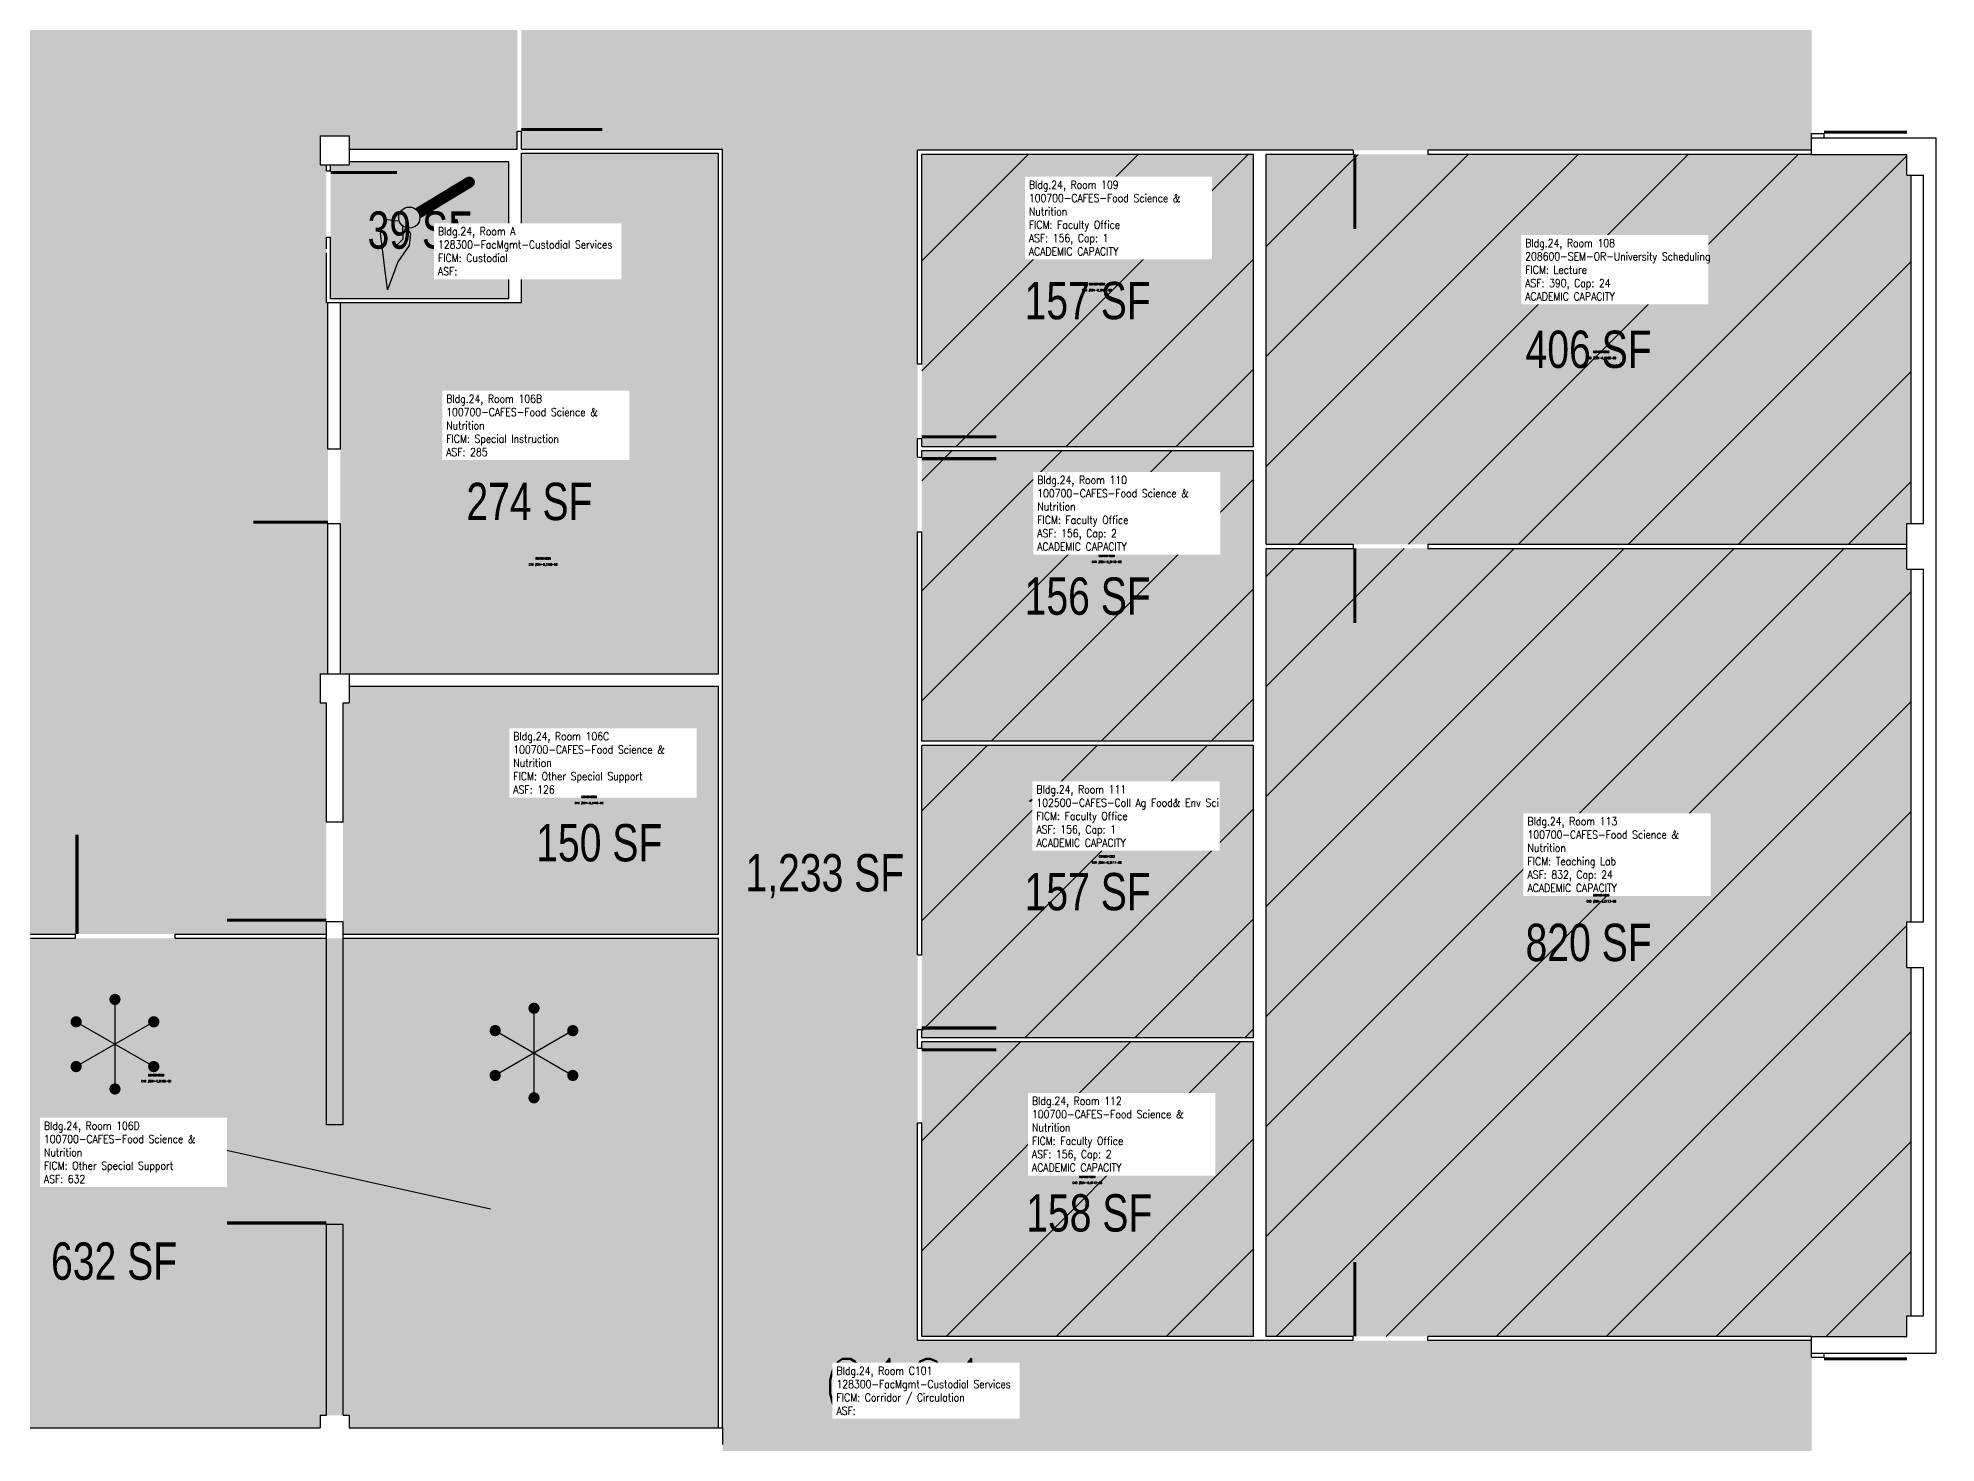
# Model space of a CAD drawing. Header units: inches. Extents: x -381 to 1674, y -222 to 2940.
# Drawn here: x 633 to 1548, y 1497 to 2174 of the extents above; entities that cross this region are included whole.
import ezdxf
from ezdxf.enums import TextEntityAlignment as Align

# ---------------------------------------------------------------- set-up
doc = ezdxf.new("R2010")
doc.units = ezdxf.units.IN
doc.header["$LTSCALE"] = 10
doc.header["$MEASUREMENT"] = 0
doc.layers.get('0').update_dxf_attribs({"linetype": 'CONTINUOUS'})
for name, color, linetype in [('A-DOOR', 2, 'CONTINUOUS'), ('A-IDEN-CNUM', 7, 'CONTINUOUS'), ('A-IDEN-ICON', 4, 'CONTINUOUS'), ('A-IDEN-RNUM', 7, 'CONTINUOUS'), ('A-IDEN-SNUM', 4, 'CONTINUOUS'), ('A-IDEN-VNUM', 4, 'CONTINUOUS'), ('A-WALL', 5, 'CONTINUOUS'), ('AREA-TEXT', 3, 'CONTINUOUS'), ('Rooms-Capacity', 4, 'CONTINUOUS'), ('Rooms-Category-Color', 7, 'CONTINUOUS'), ('Rooms-College-Color', 7, 'CONTINUOUS'), ('Rooms-Department-Color', 7, 'CONTINUOUS'), ('Rooms-Division-Color', 7, 'CONTINUOUS'), ('Rooms-Information', 7, 'CONTINUOUS')]:
    doc.layers.add(name, color=color, linetype=linetype)
doc.styles.add('AREA', font='arial.ttf', dxfattribs={"width": 0.75, "height": 18})
doc.styles.add('ROOMSNUMBER', font='txt.shx', dxfattribs={"height": 0.03})
doc.styles.add('ROOMVNUMBER', font='simplex.shx', dxfattribs={"width": 0.85})

# ---------------------------------------------------------------- blocks, each defined once
blk = doc.blocks.new('CPREF')
at = {"color": 0, "linetype": 'ByBlock'}
for p, q in [((-0.025, 0.052), (0.035, -0.052)), ((-0.025, -0.052), (0.035, 0.052)), ((-0.055, 0), (0.065, 0))]:
    blk.add_line(p, q, dxfattribs=at)
at = {"color": 0, "linetype": 'ByBlock', "const_width": 0.0075}
for points in [[(-0.0269, 0.0487, 1), (-0.0231, 0.0552, 1)], [(0.0331, 0.0487, 1), (0.0369, 0.0552, 1)], [(-0.0569, -0.0032, 1), (-0.0531, 0.0032, 1)], [(0.0631, -0.0032, 1), (0.0669, 0.0032, 1)], [(-0.0269, -0.0552, 1), (-0.0231, -0.0487, 1)], [(0.0331, -0.0552, 1), (0.0369, -0.0487, 1)]]:
    blk.add_lwpolyline(points, format="xyb", close=True, dxfattribs=at)
blk = doc.blocks.new('CPCUST')
at = {"color": 0, "linetype": 'ByBlock'}
for p, q in [((0.0171, -0.0639), (0.02, -0.0466)), ((0.0262, -0.0408), (0.0446, -0.0406)), ((0.0297, -0.0341), (0.0376, -0.0302)), ((0.0376, -0.0302), (0.0533, -0.0324)), ((0.0446, -0.0406), (0.0543, -0.0505)), ((0.0533, -0.0324), (0.0745, -0.0479)), ((0.0745, -0.0479), (0.1117, -0.0625)), ((0.0358, -0.0705), (0.0171, -0.0639)), ((0.1117, -0.0625), (0.0358, -0.0705))]:
    blk.add_line(p, q, dxfattribs=at)
at = {"color": 0, "linetype": 'ByBlock', "const_width": 0.0075}
blk.add_lwpolyline([(-0.0332, 0.0481, 1), (-0.0268, 0.0519, 1)], format="xyb", close=True, dxfattribs=at)
at = {"color": 0, "linetype": 'ByBlock', "const_width": 0.015}
blk.add_lwpolyline([(-0.03, 0.05), (0.01, -0.0193)], dxfattribs=at)
at = {"color": 0, "linetype": 'ByBlock'}
blk.add_circle((0.0158, -0.0313), 0.0141, dxfattribs=at)

msp = doc.modelspace()

# ---------------------------------------------------------------- hatches: boundary and pattern name
at = {"layer": 'Rooms-Capacity'}
h = msp.add_hatch(dxfattribs=at)
h.set_pattern_fill('ANSI31', color=256, scale=300, style=0)
h.paths.add_polyline_path([(1059, 1977), (1059, 1981), (1059, 2017), (1059, 2118), (1219, 2118), (1219, 1977)])
h = msp.add_hatch(dxfattribs=at)
h.set_pattern_fill('ANSI31', color=256, scale=300, style=0)
h.paths.add_polyline_path([(1534, 2118), (1488, 2118), (1303, 2118), (1267, 2118), (1225, 2118), (1225, 1930), (1267, 1930), (1303, 1930), (1534, 1930), (1534, 1940), (1536, 1940), (1536, 2108), (1534, 2108)])
h = msp.add_hatch(dxfattribs=at)
h.set_pattern_fill('ANSI31', color=256, scale=300, style=0)
h.paths.add_polyline_path([(1059, 1936), (1059, 1835), (1219, 1835), (1219, 1975), (1059, 1975), (1059, 1972)])
h = msp.add_hatch(dxfattribs=at)
h.set_pattern_fill('ANSI31', color=256, scale=300, style=0)
h.paths.add_polyline_path([(1267, 1548), (1225, 1548), (1225, 1928), (1267, 1928), (1303, 1928), (1534, 1928), (1534, 1918), (1536, 1918), (1536, 1748), (1534, 1748), (1534, 1726), (1536, 1726), (1536, 1558), (1534, 1558), (1534, 1548), (1488, 1548), (1303, 1548)])
h = msp.add_hatch(dxfattribs=at)
h.set_pattern_fill('ANSI31', color=256, scale=300, style=0)
h.paths.add_polyline_path([(1059, 1732), (1059, 1696), (1059, 1692), (1219, 1692), (1219, 1833), (1059, 1833)])
h = msp.add_hatch(dxfattribs=at)
h.set_pattern_fill('ANSI31', color=256, scale=300, style=0)
h.paths.add_polyline_path([(1059, 1651), (1059, 1687), (1059, 1690), (1219, 1690), (1219, 1548), (1059, 1548)])
at = {"layer": 'Rooms-Category-Color', "true_color": 0xe3f498}
for points in [[(102, 1915), (102, 1863), (110, 1863), (110, 1841), (102, 1841), (102, 1742), (345, 1742), (393, 1742), (460, 1742), (508, 1742), (573, 1742), (651, 1742), (699, 1742), (772, 1742), (772, 1748), (772, 1796), (772, 1802), (772, 1853.5), (769, 1853.5), (769, 1867.5), (772.74, 1867.5), (772.74, 2046.5), (772, 2046.5), (772, 2110), (772, 2113), (769, 2113), (769, 2127), (783, 2127), (783, 2120.5), (864, 2120.5), (863.97, 2230.03), (731.97, 2230.03), (695.97, 2230.03), (658.09, 2230.03), (658.09, 2446), (658.09, 2570.5), (781.97, 2570.5), (817.97, 2570.5), (863.97, 2570.5), (864, 2703), (769, 2703), (673, 2703), (637, 2703), (588, 2703), (546, 2703), (435, 2703), (399, 2703), (110, 2703), (110, 2687), (102, 2687), (102, 2506), (110, 2506), (110, 2484), (102, 2484), (102, 2311), (110, 2311), (110, 2292), (110, 2058), (110, 2036), (102, 2036)], [(778.74, 1939.87), (778.74, 1975.87), (778.74, 2046.5), (866, 2046.5), (866, 2118.5), (961, 2118.5), (961, 1867.5), (783, 1867.5), (778.74, 1868.14), (783, 1867.5), (778.74, 1868.14)], [(1267, 1548), (1225, 1548), (1225, 1928), (1267, 1928), (1303, 1928), (1534, 1928), (1534, 1918), (1536, 1918), (1536, 1748), (1534, 1748), (1534, 1726), (1536, 1726), (1536, 1558), (1534, 1558), (1534, 1548), (1488, 1548), (1303, 1548)], [(780, 1748), (780, 1796), (780, 1853.5), (783, 1853.5), (783, 1861.5), (961, 1861.5), (961, 1742), (780, 1742)], [(651, 1740), (699, 1740), (961, 1740), (961, 1504), (783, 1504), (783, 1510), (769, 1510), (769, 1504), (575, 1504), (575, 1740)]]:
    msp.add_hatch(color=61, dxfattribs=at).paths.add_polyline_path(points)
at = {"layer": 'Rooms-Category-Color', "true_color": 0xadadad}
for points in [[(1057, 1651), (1057, 1687), (1057, 1696), (1057, 1732), (1057, 1936), (1057, 1972), (1057, 1981), (1057, 2017), (1057, 2120), (1267, 2120), (1303, 2120), (1488, 2120), (1488, 2216), (1099, 2216), (1063, 2216), (866, 2216), (866, 2120.5), (963, 2120.5), (963, 1504), (963, 1306), (1057, 1306), (1057, 1315), (1057, 1347), (1057, 1450), (1213, 1450), (1245, 1450), (1373, 1450), (1405, 1450), (1488, 1450), (1488, 1546), (1303, 1546), (1267, 1546), (1057, 1546)], [(774, 2113), (783, 2113), (783, 2114.5), (860, 2114.5), (860, 2048.5), (774, 2048.5), (774, 2078), (774, 2110)]]:
    msp.add_hatch(color=253, dxfattribs=at).paths.add_polyline_path(points)
at = {"layer": 'Rooms-Category-Color', "true_color": 0xfa9ba3}
for points in [[(1059, 1977), (1059, 1981), (1059, 2017), (1059, 2118), (1219, 2118), (1219, 1977)], [(1059, 1936), (1059, 1835), (1219, 1835), (1219, 1975), (1059, 1975), (1059, 1972)], [(1059, 1732), (1059, 1696), (1059, 1692), (1219, 1692), (1219, 1833), (1059, 1833)], [(1059, 1651), (1059, 1687), (1059, 1690), (1219, 1690), (1219, 1548), (1059, 1548)]]:
    msp.add_hatch(color=241, dxfattribs=at).paths.add_polyline_path(points)
at = {"layer": 'Rooms-Category-Color', "true_color": 0xffff64}
msp.add_hatch(color=51, dxfattribs=at).paths.add_polyline_path([(1534, 2118), (1488, 2118), (1303, 2118), (1267, 2118), (1225, 2118), (1225, 1930), (1267, 1930), (1303, 1930), (1534, 1930), (1534, 1940), (1536, 1940), (1536, 2108), (1534, 2108)])
at = {"layer": 'Rooms-College-Color', "true_color": 0xe3c5e1}
for points in [[(102, 1915), (102, 1863), (110, 1863), (110, 1841), (102, 1841), (102, 1742), (345, 1742), (393, 1742), (460, 1742), (508, 1742), (573, 1742), (651, 1742), (699, 1742), (772, 1742), (772, 1748), (772, 1796), (772, 1802), (772, 1853.5), (769, 1853.5), (769, 1867.5), (772.74, 1867.5), (772.74, 2046.5), (772, 2046.5), (772, 2110), (772, 2113), (769, 2113), (769, 2127), (783, 2127), (783, 2120.5), (864, 2120.5), (863.97, 2230.03), (731.97, 2230.03), (695.97, 2230.03), (658.09, 2230.03), (658.09, 2446), (658.09, 2570.5), (781.97, 2570.5), (817.97, 2570.5), (863.97, 2570.5), (864, 2703), (769, 2703), (673, 2703), (637, 2703), (588, 2703), (546, 2703), (435, 2703), (399, 2703), (110, 2703), (110, 2687), (102, 2687), (102, 2506), (110, 2506), (110, 2484), (102, 2484), (102, 2311), (110, 2311), (110, 2292), (110, 2058), (110, 2036), (102, 2036)], [(778.74, 1939.87), (778.74, 1975.87), (778.74, 2046.5), (866, 2046.5), (866, 2118.5), (961, 2118.5), (961, 1867.5), (783, 1867.5), (778.74, 1868.14), (783, 1867.5), (778.74, 1868.14)], [(1059, 1977), (1059, 1981), (1059, 2017), (1059, 2118), (1219, 2118), (1219, 1977)], [(1059, 1936), (1059, 1835), (1219, 1835), (1219, 1975), (1059, 1975), (1059, 1972)], [(1267, 1548), (1225, 1548), (1225, 1928), (1267, 1928), (1303, 1928), (1534, 1928), (1534, 1918), (1536, 1918), (1536, 1748), (1534, 1748), (1534, 1726), (1536, 1726), (1536, 1558), (1534, 1558), (1534, 1548), (1488, 1548), (1303, 1548)], [(780, 1748), (780, 1796), (780, 1853.5), (783, 1853.5), (783, 1861.5), (961, 1861.5), (961, 1742), (780, 1742)], [(1059, 1732), (1059, 1696), (1059, 1692), (1219, 1692), (1219, 1833), (1059, 1833)], [(651, 1740), (699, 1740), (961, 1740), (961, 1504), (783, 1504), (783, 1510), (769, 1510), (769, 1504), (575, 1504), (575, 1740)], [(1059, 1651), (1059, 1687), (1059, 1690), (1219, 1690), (1219, 1548), (1059, 1548)]]:
    msp.add_hatch(color=254, dxfattribs=at).paths.add_polyline_path(points)
at = {"layer": 'Rooms-College-Color', "true_color": 0xadadad}
for points in [[(1057, 1651), (1057, 1687), (1057, 1696), (1057, 1732), (1057, 1936), (1057, 1972), (1057, 1981), (1057, 2017), (1057, 2120), (1267, 2120), (1303, 2120), (1488, 2120), (1488, 2216), (1099, 2216), (1063, 2216), (866, 2216), (866, 2120.5), (963, 2120.5), (963, 1504), (963, 1306), (1057, 1306), (1057, 1315), (1057, 1347), (1057, 1450), (1213, 1450), (1245, 1450), (1373, 1450), (1405, 1450), (1488, 1450), (1488, 1546), (1303, 1546), (1267, 1546), (1057, 1546)], [(774, 2113), (783, 2113), (783, 2114.5), (860, 2114.5), (860, 2048.5), (774, 2048.5), (774, 2078), (774, 2110)]]:
    msp.add_hatch(color=253, dxfattribs=at).paths.add_polyline_path(points)
at = {"layer": 'Rooms-College-Color', "true_color": 0xffff64}
msp.add_hatch(color=51, dxfattribs=at).paths.add_polyline_path([(1534, 2118), (1488, 2118), (1303, 2118), (1267, 2118), (1225, 2118), (1225, 1930), (1267, 1930), (1303, 1930), (1534, 1930), (1534, 1940), (1536, 1940), (1536, 2108), (1534, 2108)])
at = {"layer": 'Rooms-Department-Color', "true_color": 0xe3c5e1}
for points in [[(102, 1915), (102, 1863), (110, 1863), (110, 1841), (102, 1841), (102, 1742), (345, 1742), (393, 1742), (460, 1742), (508, 1742), (573, 1742), (651, 1742), (699, 1742), (772, 1742), (772, 1748), (772, 1796), (772, 1802), (772, 1853.5), (769, 1853.5), (769, 1867.5), (772.74, 1867.5), (772.74, 2046.5), (772, 2046.5), (772, 2110), (772, 2113), (769, 2113), (769, 2127), (783, 2127), (783, 2120.5), (864, 2120.5), (863.97, 2230.03), (731.97, 2230.03), (695.97, 2230.03), (658.09, 2230.03), (658.09, 2446), (658.09, 2570.5), (781.97, 2570.5), (817.97, 2570.5), (863.97, 2570.5), (864, 2703), (769, 2703), (673, 2703), (637, 2703), (588, 2703), (546, 2703), (435, 2703), (399, 2703), (110, 2703), (110, 2687), (102, 2687), (102, 2506), (110, 2506), (110, 2484), (102, 2484), (102, 2311), (110, 2311), (110, 2292), (110, 2058), (110, 2036), (102, 2036)], [(778.74, 1939.87), (778.74, 1975.87), (778.74, 2046.5), (866, 2046.5), (866, 2118.5), (961, 2118.5), (961, 1867.5), (783, 1867.5), (778.74, 1868.14), (783, 1867.5), (778.74, 1868.14)], [(1059, 1977), (1059, 1981), (1059, 2017), (1059, 2118), (1219, 2118), (1219, 1977)], [(1059, 1936), (1059, 1835), (1219, 1835), (1219, 1975), (1059, 1975), (1059, 1972)], [(1267, 1548), (1225, 1548), (1225, 1928), (1267, 1928), (1303, 1928), (1534, 1928), (1534, 1918), (1536, 1918), (1536, 1748), (1534, 1748), (1534, 1726), (1536, 1726), (1536, 1558), (1534, 1558), (1534, 1548), (1488, 1548), (1303, 1548)], [(780, 1748), (780, 1796), (780, 1853.5), (783, 1853.5), (783, 1861.5), (961, 1861.5), (961, 1742), (780, 1742)], [(1059, 1732), (1059, 1696), (1059, 1692), (1219, 1692), (1219, 1833), (1059, 1833)], [(651, 1740), (699, 1740), (961, 1740), (961, 1504), (783, 1504), (783, 1510), (769, 1510), (769, 1504), (575, 1504), (575, 1740)], [(1059, 1651), (1059, 1687), (1059, 1690), (1219, 1690), (1219, 1548), (1059, 1548)]]:
    msp.add_hatch(color=254, dxfattribs=at).paths.add_polyline_path(points)
at = {"layer": 'Rooms-Department-Color', "true_color": 0xacacac}
for points in [[(1057, 1651), (1057, 1687), (1057, 1696), (1057, 1732), (1057, 1936), (1057, 1972), (1057, 1981), (1057, 2017), (1057, 2120), (1267, 2120), (1303, 2120), (1488, 2120), (1488, 2216), (1099, 2216), (1063, 2216), (866, 2216), (866, 2120.5), (963, 2120.5), (963, 1504), (963, 1306), (1057, 1306), (1057, 1315), (1057, 1347), (1057, 1450), (1213, 1450), (1245, 1450), (1373, 1450), (1405, 1450), (1488, 1450), (1488, 1546), (1303, 1546), (1267, 1546), (1057, 1546)], [(774, 2113), (783, 2113), (783, 2114.5), (860, 2114.5), (860, 2048.5), (774, 2048.5), (774, 2078), (774, 2110)]]:
    msp.add_hatch(color=253, dxfattribs=at).paths.add_polyline_path(points)
at = {"layer": 'Rooms-Department-Color', "true_color": 0x003fff}
msp.add_hatch(color=160, dxfattribs=at).paths.add_polyline_path([(1534, 2118), (1488, 2118), (1303, 2118), (1267, 2118), (1225, 2118), (1225, 1930), (1267, 1930), (1303, 1930), (1534, 1930), (1534, 1940), (1536, 1940), (1536, 2108), (1534, 2108)])
at = {"layer": 'Rooms-Division-Color', "true_color": 0xe3c5e1}
for points in [[(102, 1915), (102, 1863), (110, 1863), (110, 1841), (102, 1841), (102, 1742), (345, 1742), (393, 1742), (460, 1742), (508, 1742), (573, 1742), (651, 1742), (699, 1742), (772, 1742), (772, 1748), (772, 1796), (772, 1802), (772, 1853.5), (769, 1853.5), (769, 1867.5), (772.74, 1867.5), (772.74, 2046.5), (772, 2046.5), (772, 2110), (772, 2113), (769, 2113), (769, 2127), (783, 2127), (783, 2120.5), (864, 2120.5), (863.97, 2230.03), (731.97, 2230.03), (695.97, 2230.03), (658.09, 2230.03), (658.09, 2446), (658.09, 2570.5), (781.97, 2570.5), (817.97, 2570.5), (863.97, 2570.5), (864, 2703), (769, 2703), (673, 2703), (637, 2703), (588, 2703), (546, 2703), (435, 2703), (399, 2703), (110, 2703), (110, 2687), (102, 2687), (102, 2506), (110, 2506), (110, 2484), (102, 2484), (102, 2311), (110, 2311), (110, 2292), (110, 2058), (110, 2036), (102, 2036)], [(778.74, 1939.87), (778.74, 1975.87), (778.74, 2046.5), (866, 2046.5), (866, 2118.5), (961, 2118.5), (961, 1867.5), (783, 1867.5), (778.74, 1868.14), (783, 1867.5), (778.74, 1868.14)], [(1059, 1977), (1059, 1981), (1059, 2017), (1059, 2118), (1219, 2118), (1219, 1977)], [(1059, 1936), (1059, 1835), (1219, 1835), (1219, 1975), (1059, 1975), (1059, 1972)], [(1267, 1548), (1225, 1548), (1225, 1928), (1267, 1928), (1303, 1928), (1534, 1928), (1534, 1918), (1536, 1918), (1536, 1748), (1534, 1748), (1534, 1726), (1536, 1726), (1536, 1558), (1534, 1558), (1534, 1548), (1488, 1548), (1303, 1548)], [(780, 1748), (780, 1796), (780, 1853.5), (783, 1853.5), (783, 1861.5), (961, 1861.5), (961, 1742), (780, 1742)], [(1059, 1732), (1059, 1696), (1059, 1692), (1219, 1692), (1219, 1833), (1059, 1833)], [(651, 1740), (699, 1740), (961, 1740), (961, 1504), (783, 1504), (783, 1510), (769, 1510), (769, 1504), (575, 1504), (575, 1740)], [(1059, 1651), (1059, 1687), (1059, 1690), (1219, 1690), (1219, 1548), (1059, 1548)]]:
    msp.add_hatch(color=254, dxfattribs=at).paths.add_polyline_path(points)
at = {"layer": 'Rooms-Division-Color', "true_color": 0xadadad}
for points in [[(1057, 1651), (1057, 1687), (1057, 1696), (1057, 1732), (1057, 1936), (1057, 1972), (1057, 1981), (1057, 2017), (1057, 2120), (1267, 2120), (1303, 2120), (1488, 2120), (1488, 2216), (1099, 2216), (1063, 2216), (866, 2216), (866, 2120.5), (963, 2120.5), (963, 1504), (963, 1306), (1057, 1306), (1057, 1315), (1057, 1347), (1057, 1450), (1213, 1450), (1245, 1450), (1373, 1450), (1405, 1450), (1488, 1450), (1488, 1546), (1303, 1546), (1267, 1546), (1057, 1546)], [(774, 2113), (783, 2113), (783, 2114.5), (860, 2114.5), (860, 2048.5), (774, 2048.5), (774, 2078), (774, 2110)]]:
    msp.add_hatch(color=253, dxfattribs=at).paths.add_polyline_path(points)
at = {"layer": 'Rooms-Division-Color', "true_color": 0x003fff}
msp.add_hatch(color=160, dxfattribs=at).paths.add_polyline_path([(1534, 2118), (1488, 2118), (1303, 2118), (1267, 2118), (1225, 2118), (1225, 1930), (1267, 1930), (1303, 1930), (1534, 1930), (1534, 1940), (1536, 1940), (1536, 2108), (1534, 2108)])

# ---------------------------------------------------------------- linework, layer by layer
at = {"layer": 'A-DOOR'}
for points in [[(866, 2206.5, 1.5, 1.5, 0), (905, 2206.5, 0, 0, 0), (905, 2207.25, 0, 0, -0.414214), (866, 2168.25, 0, 0, -0.414214)], [(1494, 2207.25, 1.5, 1.5, 0), (1534, 2207.25, 0, 0, 0), (1534, 2208, 0, 0, -0.414214), (1494, 2168, 0, 0, -0.414214)], [(866, 2130, 1.5, 1.5, 0), (905, 2130, 0, 0, 0), (905, 2129.25, 0, 0, 0.414214), (866, 2168.25, 0, 0, 0.414214)], [(1494, 2128.75, 1.5, 1.5, 0), (1534, 2128.75, 0, 0, 0), (1534, 2128, 0, 0, 0.414214), (1494, 2168, 0, 0, 0.414214)], [(1267.75, 2118, 1.5, 1.5, 0), (1267.75, 2082, 0, 0, 0), (1267, 2082, 0, 0, 0.414214), (1303, 2118, 0, 0, 0.414214)], [(774, 2109.25, 1.5, 1.5, 0), (806, 2109.25, 0, 0, 0), (806, 2110, 0, 0, -0.414214), (774, 2078, 0, 0, -0.414214)], [(1059, 1981.75, 1.5, 1.5, 0), (1095, 1981.75, 0, 0, 0), (1095, 1981, 0, 0, 0.414214), (1059, 2017, 0, 0, 0.414214)], [(772.74, 1940.62, 1.5, 1.5, 0), (736.74, 1940.62, 0, 0, 0), (736.74, 1939.87, 0, 0, -0.414214), (772.74, 1975.87, 0, 0, -0.414214)], [(1059, 1971.25, 1.5, 1.5, 0), (1095, 1971.25, 0, 0, 0), (1095, 1972, 0, 0, -0.414214), (1059, 1936, 0, 0, -0.414214)], [(1267.75, 1928, 1.5, 1.5, 0), (1267.75, 1892, 0, 0, 0), (1267, 1892, 0, 0, 0.414214), (1303, 1928, 0, 0, 0.414214)], [(772, 1748.75, 1.5, 1.5, 0), (724, 1748.75, 0, 0, 0), (724, 1748, 0, 0, -0.414214), (772, 1796, 0, 0, -0.414214)], [(651.75, 1742, 1.5, 1.5, 0), (651.75, 1790, 0, 0, 0), (651, 1790, 0, 0, -0.414214), (699, 1742, 0, 0, -0.414214)], [(1059, 1696.75, 1.5, 1.5, 0), (1095, 1696.75, 0, 0, 0), (1095, 1696, 0, 0, 0.414214), (1059, 1732, 0, 0, 0.414214)], [(1059, 1686.25, 1.5, 1.5, 0), (1095, 1686.25, 0, 0, 0), (1095, 1687, 0, 0, -0.414214), (1059, 1651, 0, 0, -0.414214)], [(772, 1602.75, 1.5, 1.5, 0), (724, 1602.75, 0, 0, 0), (724, 1602, 0, 0, -0.414214), (772, 1650, 0, 0, -0.414214)], [(1267.75, 1548, 1.5, 1.5, 0), (1267.75, 1584, 0, 0, 0), (1267, 1584, 0, 0, -0.414214), (1303, 1548, 0, 0, -0.414214)], [(1494, 1537.25, 1.5, 1.5, 0), (1534, 1537.25, 0, 0, 0), (1534, 1538, 0, 0, -0.414214), (1494, 1498, 0, 0, -0.414214)], [(1494, 1458.75, 1.5, 1.5, 0), (1534, 1458.75, 0, 0, 0), (1534, 1458, 0, 0, 0.414214), (1494, 1498, 0, 0, 0.414214)]]:
    msp.add_lwpolyline(points, format="xyseb", dxfattribs=at)
at = {"layer": 'A-IDEN-VNUM'}
msp.add_line((718.83, 1638.99), (851.1, 1609.62), dxfattribs=at)
at = {"layer": 'A-WALL'}
for p, q in [((769, 2127), (783, 2127)), ((769, 2127), (769, 2113)), ((783, 2127), (783, 2113)), ((864, 2129.25), (866, 2129.25)), ((864, 2120.5), (864, 2129.25)), ((866, 2120.5), (866, 2129.25)), ((1488, 2128), (1494, 2128)), ((1488, 2126), (1488, 2128)), ((1488, 2126), (1548, 2126)), ((1488, 2118), (1488, 2126)), ((1494, 2126), (1494, 2128)), ((1548, 1540), (1548, 2126)), ((783, 2120.5), (864, 2120.5)), ((783, 2114.5), (860, 2114.5)), ((860, 2048.5), (860, 2114.5)), ((866, 2120.5), (963, 2120.5)), ((866, 2118.5), (961, 2118.5)), ((866, 2046.5), (866, 2118.5)), ((961, 1867.5), (961, 2118.5)), ((963, 1504), (963, 2120.5)), ((1267, 2120), (1057, 2120)), ((1057, 2017), (1057, 2120)), ((1219, 2118), (1059, 2118)), ((1059, 2017), (1059, 2118)), ((1219, 1977), (1219, 2118)), ((1225, 1930), (1225, 2118)), ((1267, 2118), (1225, 2118)), ((1267, 2120), (1267, 2118)), ((1303, 2120), (1303, 2118)), ((1488, 2120), (1303, 2120)), ((1488, 2118), (1303, 2118)), ((1488, 2118), (1534, 2118)), ((1534, 2108), (1534, 2118)), ((769, 2113), (783, 2113)), ((772, 2110), (772, 2113)), ((772, 2110), (774, 2110)), ((774, 2110), (774, 2113)), ((1534, 2108), (1542, 2108)), ((1536, 1940), (1536, 2108)), ((1542, 1940), (1542, 2108)), ((772, 2078), (774, 2078)), ((772, 2072.5), (772, 2078)), ((774, 2048.5), (774, 2078)), ((772, 2046.5), (772, 2070.5)), ((772, 2046.5), (866, 2046.5)), ((772.74, 1975.87), (772.74, 2046.5)), ((774, 2048.5), (860, 2048.5)), ((778.74, 1975.87), (778.74, 2046.5)), ((1057, 2017), (1059, 2017)), ((1057, 1981), (1059, 1981)), ((1057, 1972), (1057, 1981)), ((1059, 1977), (1059, 1981)), ((1219, 1977), (1059, 1977)), ((778.74, 1975.87), (772.74, 1975.87)), ((1057, 1972), (1059, 1972)), ((1219, 1975), (1059, 1975)), ((1059, 1972), (1059, 1975)), ((1219, 1835), (1219, 1975)), ((1534, 1940), (1542, 1940)), ((1534, 1918), (1534, 1940)), ((772.74, 1867.5), (772.74, 1939.87)), ((778.74, 1939.87), (772.74, 1939.87)), ((778.74, 1867.5), (778.74, 1939.87)), ((1057, 1936), (1059, 1936)), ((1057, 1732), (1057, 1936)), ((1059, 1835), (1059, 1936)), ((1225, 1930), (1267, 1930)), ((1225, 1548), (1225, 1928)), ((1225, 1928), (1267, 1928)), ((1267, 1930), (1267, 1928)), ((1303, 1930), (1303, 1928)), ((1303, 1930), (1534, 1930)), ((1303, 1928), (1534, 1928)), ((1534, 1918), (1542, 1918)), ((1536, 1748), (1536, 1918)), ((1542, 1748), (1542, 1918)), ((769, 1867.5), (783, 1867.5)), ((769, 1867.5), (769, 1853.5)), ((783, 1867.5), (961, 1867.5)), ((783, 1867.5), (783, 1853.5)), ((783, 1861.5), (961, 1861.5)), ((961, 1742), (961, 1861.5)), ((769, 1853.5), (772, 1853.5)), ((772, 1796), (772, 1853.5)), ((780, 1796), (780, 1853.5)), ((780, 1853.5), (783, 1853.5)), ((1219, 1835), (1059, 1835)), ((1219, 1833), (1059, 1833)), ((1059, 1732), (1059, 1833)), ((1219, 1692), (1219, 1833)), ((780, 1796), (772, 1796)), ((780, 1748), (772, 1748)), ((772, 1650), (772, 1748)), ((780, 1650), (780, 1748)), ((1534, 1726), (1534, 1748)), ((1534, 1748), (1542, 1748)), ((568, 1742), (651, 1742)), ((575, 1740), (651, 1740)), ((651, 1740), (651, 1742)), ((699, 1740), (699, 1742)), ((699, 1742), (772, 1742)), ((699, 1740), (772, 1740)), ((780, 1742), (961, 1742)), ((780, 1740), (961, 1740)), ((961, 1504), (961, 1740)), ((1057, 1732), (1059, 1732)), ((1534, 1726), (1542, 1726)), ((1536, 1558), (1536, 1726)), ((1542, 1558), (1542, 1726)), ((1057, 1696), (1059, 1696)), ((1057, 1687), (1057, 1696)), ((1059, 1692), (1059, 1696)), ((1057, 1687), (1059, 1687)), ((1219, 1692), (1059, 1692)), ((1219, 1690), (1059, 1690)), ((1059, 1687), (1059, 1690)), ((1219, 1548), (1219, 1690)), ((780, 1650), (772, 1650)), ((1057, 1651), (1059, 1651)), ((1057, 1546), (1057, 1651)), ((1059, 1548), (1059, 1651)), ((780, 1602), (772, 1602)), ((772, 1510), (772, 1602)), ((780, 1510), (780, 1602)), ((1534, 1548), (1534, 1558)), ((1534, 1558), (1542, 1558)), ((1219, 1548), (1059, 1548)), ((1267, 1548), (1225, 1548)), ((1267, 1546), (1267, 1548)), ((1303, 1546), (1303, 1548)), ((1488, 1548), (1303, 1548)), ((1488, 1540), (1488, 1548)), ((1488, 1548), (1534, 1548)), ((1267, 1546), (1057, 1546)), ((1488, 1546), (1303, 1546)), ((1488, 1540), (1548, 1540)), ((1488, 1538), (1488, 1540)), ((1488, 1538), (1494, 1538)), ((1494, 1538), (1494, 1540)), ((769, 1510), (769, 1504)), ((769, 1510), (772, 1510)), ((780, 1510), (783, 1510)), ((783, 1510), (783, 1504)), ((102, 1504), (769, 1504)), ((783, 1504), (963, 1504)), ((963, 1504), (963, 1496))]:
    msp.add_line(p, q, dxfattribs=at)

# ---------------------------------------------------------------- block references
at = {"layer": 'A-IDEN-ICON'}
for name, p, xscale, yscale, zscale, rotation in [('CPCUST', (823.11, 2093.41), 359.9999999991271, 359.9999999991271, 359.9999999991271, 271.1771449161952), ('CPREF', (670.05, 1690.74), 360, 360, 360, 270.0000000302378), ('CPREF', (872.07, 1686.48), 360, 360, 360, 270.0000000302378)]:
    msp.add_blockref(name, p, dxfattribs=dict(at, xscale=xscale, yscale=yscale, zscale=zscale, rotation=rotation))

# ---------------------------------------------------------------- texts
at = {"layer": 'A-IDEN-CNUM', "style": 'ROOMSNUMBER', "width": 0.85}
for s, height, p in [('CAD #024-0_000A-00', 1, (834.54, 2070.18)), ('CAD #024-0_0109-00', 1, (1143.49, 2052.47)), ('CAD #024-0_0108-00', 1, (1386.63, 2019.72)), ('CAD #024-0_0110-00', 1, (1148.17, 1921.48)), ('CAD #024-0_0106-0B', 0.96, (876.48, 1920.17)), ('CAD #024-0_0106-0C', 0.96, (898.65, 1805.17)), ('CAD #024-0_0111-00', 1, (1148.17, 1776.45)), ('CAD #024-0_0113-00', 1, (1386.63, 1757.74)), ('CAD #024-0_0106-0D', 1, (689.94, 1671.04)), ('CAD #024-0_0112-00', 1, (1138.82, 1622.07)), ('CAD #024-0_C101-00', 1, (1040.55, 1519.52))]:
    msp.add_text(s, height=height, rotation=0, dxfattribs=at).set_placement(p, align=Align.MIDDLE)
at = {"layer": 'A-IDEN-RNUM', "style": 'ROOMSNUMBER', "width": 0.85}
for s, height, p in [('000A-00', 1, (834.54, 2073.18)), ('0109-00', 1, (1143.49, 2055.47)), ('0108-00', 1, (1386.63, 2022.72)), ('0106-B0', 0.96, (876.48, 1923.17)), ('0110-00', 1, (1148.17, 1924.48)), ('0106-C0', 0.96, (898.65, 1808.17)), ('0111-00', 1, (1148.17, 1779.45)), ('0113-00', 1, (1386.63, 1760.74)), ('0106-D0', 1, (689.94, 1674.04)), ('0112-00', 1, (1138.82, 1625.07)), ('C101-00', 1, (1040.55, 1522.52))]:
    msp.add_text(s, height=height, rotation=0, dxfattribs=at).set_placement(p, align=Align.MIDDLE)
at = {"layer": 'A-IDEN-SNUM', "style": 'ROOMSNUMBER', "width": 0.85}
for s, height, p in [('0240000A00', 1, (834.54, 2073.18)), ('0240010900', 1, (1143.49, 2055.47)), ('0240010800', 1, (1386.63, 2022.72)), ('02400106B0', 0.96, (876.48, 1923.17)), ('0240011000', 1, (1148.17, 1924.48)), ('02400106C0', 0.96, (898.65, 1808.17)), ('0240011100', 1, (1148.17, 1779.45)), ('0240011300', 1, (1386.63, 1760.74)), ('02400106D0', 1, (689.94, 1674.04)), ('0240011200', 1, (1138.82, 1625.07)), ('0240C10100', 1, (1040.55, 1522.52))]:
    msp.add_text(s, height=height, rotation=0, dxfattribs=at).set_placement(p, align=Align.MIDDLE)
at = {"layer": 'A-IDEN-VNUM', "style": 'ROOMVNUMBER', "width": 0.85}
for s, p in [('109', (1137.42, 2082.77)), ('A', (834.54, 2073.18)), ('108', (1377.25, 2061.07)), ('106B', (868, 1986.02)), ('110', (1139.82, 1940.41)), ('106C', (900.88, 1823.27)), ('111', (1134.5, 1797.66)), ('113', (1376.16, 1775.83)), ('106D', (674.04, 1635.5)), ('112', (1137.29, 1641.04)), ('C101', (1051.78, 1523.76))]:
    msp.add_text(s, height=27, rotation=0, dxfattribs=at).set_placement(p, align=Align.MIDDLE)
at = {"layer": 'AREA-TEXT', "style": 'AREA', "width": 0.75}
for s, p in [('39 SF', (817, 2081.5)), ('157 SF', (1139, 2047.5)), ('406 SF', (1380.5, 2024)), ('274 SF', (869.87, 1950.63)), ('156 SF', (1139, 1905)), ('150 SF', (903.53, 1786.09)), ('1,233 SF', (1012.28, 1771.62)), ('157 SF', (1139, 1762.5)), ('820 SF', (1380.5, 1738)), ('158 SF', (1139.76, 1607.59)), ('632 SF', (669.63, 1584.36))]:
    msp.add_text(s, height=18, dxfattribs=at).set_placement(p, align=Align.MIDDLE_CENTER)

# ---------------------------------------------------------------- next in the draw order: texts
at = {"layer": 'Rooms-Information', "width": 86.4, "attachment_point": 7, "rotation": 0, "style": 'ROOMVNUMBER', "bg_fill": 3, "box_fill_scale": 1.5, "bg_fill_color": 256, "bg_fill_true_color": 13158600, "bg_fill_transparency": 0}
for s, insert, char_height in [('Bldg.24, Room 109^M^J100700-CAFES-Food Science & Nutrition^M^JFICM: Faculty Office^M^JASF: 156, Cap: 1^M^JACADEMIC CAPACITY', (1110.64, 2069.27), 3.85714), ('Bldg.24, Room A^M^J128300-FacMgmt-Custodial Services^M^JFICM: Custodial^M^JASF: ', (825.79, 2059.68), 3.8571), ('Bldg.24, Room 108^M^J208600-SEM-OR-University Scheduling^M^JFICM: Lecture^M^JASF: 390, Cap: 24^M^JACADEMIC CAPACITY', (1349.93, 2047.57), 3.85714), ('Bldg.24, Room 106B^M^J100700-CAFES-Food Science & Nutrition^M^JFICM: Special Instruction^M^JASF: 285', (829.75, 1972.52), 3.8571), ('Bldg.24, Room 110^M^J100700-CAFES-Food Science & Nutrition^M^JFICM: Faculty Office^M^JASF: 156, Cap: 2^M^JACADEMIC CAPACITY', (1114.68, 1926.91), 3.85714), ('Bldg.24, Room 106C^M^J100700-CAFES-Food Science & Nutrition^M^JFICM: Other Special Support^M^JASF: 126', (862.09, 1809.77), 3.85714), ('Bldg.24, Room 111^M^J102500-CAFES-Coll Ag Food& Env Sci^M^JFICM: Faculty Office^M^JASF: 156, Cap: 1^M^JACADEMIC CAPACITY', (1114.29, 1784.16), 3.85714), ('Bldg.24, Room 113^M^J100700-CAFES-Food Science & Nutrition^M^JFICM: Teaching Lab^M^JASF: 832, Cap: 24^M^JACADEMIC CAPACITY', (1351.03, 1762.33), 3.85714), ('Bldg.24, Room 112^M^J100700-CAFES-Food Science & Nutrition^M^JFICM: Faculty Office^M^JASF: 156, Cap: 2^M^JACADEMIC CAPACITY', (1112.16, 1627.54), 3.85714), ('Bldg.24, Room 106D^M^J100700-CAFES-Food Science & Nutrition^M^JFICM: Other Special Support^M^JASF: 632', (635.79, 1622), 3.85714), ('Bldg.24, Room C101^M^J128300-FacMgmt-Custodial Services^M^JFICM: Corridor / Circulation^M^JASF: ', (1017.9, 1510.26), 3.8571)]:
    msp.add_mtext(s, dxfattribs=dict(at, insert=insert, char_height=char_height))

doc.saveas('drawing.dxf')
